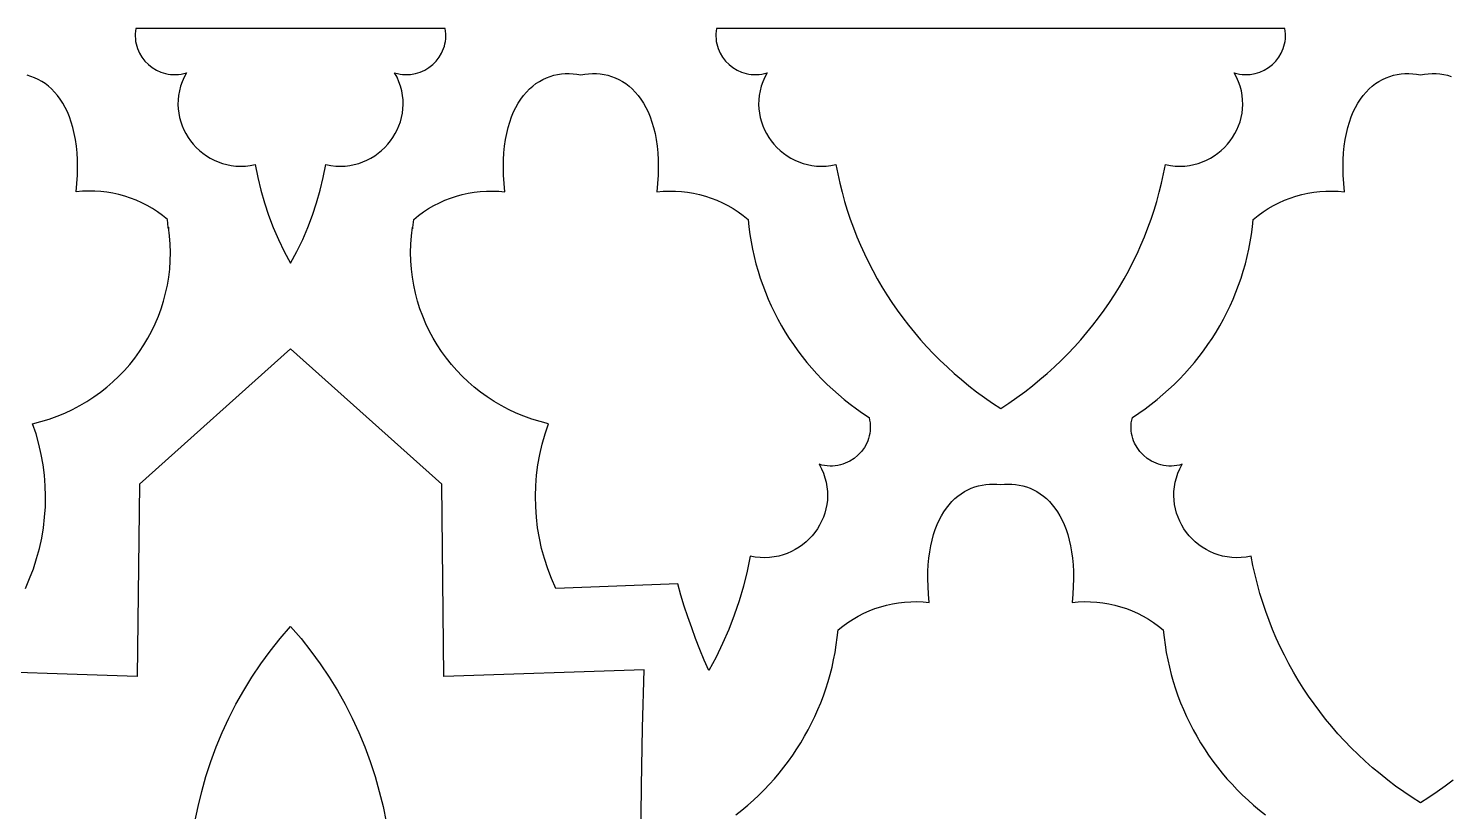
# Model space of a CAD drawing. Extents: x 50 to 3710, y -977 to -877.
# Drawn here: x 3494.8 to 3559.8, y -913 to -877.1 of the extents above; entities that cross this region are included whole.
import ezdxf

# ---------------------------------------------------------------- set-up
doc = ezdxf.new("R2010")
doc.units = 0
doc.layers.add('LAYER_1', color=18, linetype='CONTINUOUS')

msp = doc.modelspace()

# ---------------------------------------------------------------- linework, layer by layer
at = {"layer": 'LAYER_1'}
for points in [[(3506.772, -887.839), (3507.064, -887.304), (3507.329, -886.759), (3507.566, -886.205), (3507.778, -885.643), (3507.965, -885.074), (3508.128, -884.497), (3508.269, -883.913), (3508.388, -883.322), (3508.616, -883.364), (3508.84, -883.389), (3509.06, -883.396), (3509.277, -883.387), (3509.488, -883.362), (3509.694, -883.322), (3509.894, -883.268), (3510.088, -883.2), (3510.275, -883.119), (3510.455, -883.025), (3510.627, -882.92), (3510.79, -882.803), (3510.945, -882.675), (3511.09, -882.538), (3511.226, -882.392), (3511.351, -882.237), (3511.466, -882.074), (3511.569, -881.904), (3511.66, -881.727), (3511.739, -881.544), (3511.805, -881.356), (3511.858, -881.163), (3511.897, -880.966), (3511.921, -880.766), (3511.931, -880.563), (3511.926, -880.358), (3511.904, -880.151), (3511.867, -879.944), (3511.812, -879.736), (3511.74, -879.529), (3511.651, -879.323), (3511.543, -879.119), (3511.666, -879.152), (3511.788, -879.176), (3511.909, -879.191), (3512.03, -879.199), (3512.148, -879.198), (3512.266, -879.19), (3512.494, -879.151), (3512.712, -879.085), (3512.918, -878.992), (3513.11, -878.876), (3513.286, -878.738), (3513.444, -878.58), (3513.581, -878.404), (3513.695, -878.213), (3513.785, -878.007), (3513.82, -877.899), (3513.848, -877.789), (3513.869, -877.676), (3513.883, -877.561), (3513.888, -877.444), (3513.886, -877.325), (3513.875, -877.205), (3513.856, -877.083), (3506.772, -877.083), (3499.688, -877.083), (3499.669, -877.205), (3499.658, -877.325), (3499.656, -877.444), (3499.662, -877.561), (3499.675, -877.676), (3499.696, -877.789), (3499.759, -878.007), (3499.849, -878.213), (3499.964, -878.404), (3500.101, -878.58), (3500.258, -878.738), (3500.434, -878.876), (3500.626, -878.992), (3500.832, -879.085), (3501.05, -879.151), (3501.163, -879.174), (3501.279, -879.19), (3501.396, -879.198), (3501.515, -879.199), (3501.635, -879.191), (3501.756, -879.176), (3501.879, -879.152), (3502.002, -879.119), (3501.894, -879.323), (3501.804, -879.529), (3501.732, -879.736), (3501.678, -879.944), (3501.64, -880.151), (3501.619, -880.358), (3501.613, -880.563), (3501.623, -880.766), (3501.647, -880.966), (3501.686, -881.163), (3501.739, -881.356), (3501.805, -881.544), (3501.884, -881.727), (3501.975, -881.904), (3502.078, -882.074), (3502.193, -882.237), (3502.318, -882.392), (3502.454, -882.538), (3502.599, -882.675), (3502.754, -882.803), (3502.917, -882.92), (3503.089, -883.025), (3503.269, -883.119), (3503.456, -883.2), (3503.65, -883.268), (3503.85, -883.322), (3504.056, -883.362), (3504.267, -883.387), (3504.484, -883.396), (3504.704, -883.389), (3504.929, -883.364), (3505.156, -883.322), (3505.275, -883.913), (3505.416, -884.497), (3505.579, -885.074), (3505.766, -885.643), (3505.978, -886.205), (3506.215, -886.759), (3506.48, -887.304)], [(3539.308, -894.488), (3539.684, -894.241), (3540.053, -893.985), (3540.412, -893.722), (3540.764, -893.451), (3541.107, -893.172), (3541.441, -892.885), (3541.766, -892.591), (3542.083, -892.29), (3542.391, -891.982), (3542.69, -891.667), (3542.98, -891.345), (3543.261, -891.017), (3543.533, -890.682), (3543.795, -890.341), (3544.048, -889.994), (3544.292, -889.641), (3544.527, -889.283), (3544.752, -888.918), (3544.967, -888.548), (3545.173, -888.173), (3545.368, -887.793), (3545.554, -887.408), (3545.73, -887.019), (3545.896, -886.624), (3546.052, -886.225), (3546.198, -885.822), (3546.334, -885.415), (3546.459, -885.004), (3546.574, -884.589), (3546.679, -884.17), (3546.772, -883.748), (3546.856, -883.322), (3547.083, -883.364), (3547.308, -883.389), (3547.528, -883.396), (3547.745, -883.387), (3547.956, -883.362), (3548.162, -883.322), (3548.362, -883.268), (3548.556, -883.2), (3548.743, -883.119), (3548.923, -883.025), (3549.095, -882.92), (3549.258, -882.803), (3549.413, -882.675), (3549.558, -882.538), (3549.694, -882.392), (3549.819, -882.237), (3549.934, -882.074), (3550.037, -881.904), (3550.128, -881.727), (3550.207, -881.544), (3550.273, -881.356), (3550.326, -881.163), (3550.365, -880.966), (3550.389, -880.766), (3550.399, -880.563), (3550.393, -880.358), (3550.372, -880.151), (3550.334, -879.944), (3550.28, -879.736), (3550.208, -879.529), (3550.118, -879.323), (3550.01, -879.119), (3550.133, -879.152), (3550.256, -879.176), (3550.377, -879.191), (3550.497, -879.199), (3550.616, -879.198), (3550.733, -879.19), (3550.962, -879.151), (3551.18, -879.085), (3551.386, -878.992), (3551.578, -878.876), (3551.754, -878.738), (3551.911, -878.58), (3552.048, -878.404), (3552.163, -878.213), (3552.253, -878.007), (3552.288, -877.899), (3552.316, -877.789), (3552.337, -877.676), (3552.35, -877.561), (3552.356, -877.444), (3552.354, -877.325), (3552.343, -877.205), (3552.324, -877.083), (3526.292, -877.083), (3526.273, -877.205), (3526.262, -877.325), (3526.26, -877.444), (3526.266, -877.561), (3526.279, -877.676), (3526.3, -877.789), (3526.363, -878.007), (3526.453, -878.213), (3526.568, -878.404), (3526.705, -878.58), (3526.862, -878.738), (3527.038, -878.876), (3527.23, -878.992), (3527.436, -879.085), (3527.654, -879.151), (3527.767, -879.174), (3527.883, -879.19), (3528, -879.198), (3528.119, -879.199), (3528.239, -879.191), (3528.36, -879.176), (3528.483, -879.152), (3528.606, -879.119), (3528.498, -879.323), (3528.408, -879.529), (3528.336, -879.736), (3528.282, -879.944), (3528.244, -880.151), (3528.223, -880.358), (3528.217, -880.563), (3528.227, -880.766), (3528.251, -880.966), (3528.29, -881.163), (3528.343, -881.356), (3528.409, -881.544), (3528.488, -881.727), (3528.579, -881.904), (3528.682, -882.074), (3528.797, -882.237), (3528.922, -882.392), (3529.058, -882.538), (3529.203, -882.675), (3529.358, -882.803), (3529.521, -882.92), (3529.693, -883.025), (3529.873, -883.119), (3530.06, -883.2), (3530.254, -883.268), (3530.454, -883.322), (3530.66, -883.362), (3530.871, -883.387), (3531.088, -883.396), (3531.308, -883.389), (3531.533, -883.364), (3531.76, -883.322), (3531.844, -883.748), (3531.937, -884.17), (3532.042, -884.589), (3532.157, -885.004), (3532.282, -885.415), (3532.418, -885.822), (3532.564, -886.225), (3532.72, -886.624), (3532.886, -887.019), (3533.062, -887.408), (3533.248, -887.793), (3533.443, -888.173), (3533.649, -888.548), (3533.864, -888.918), (3534.089, -889.283), (3534.324, -889.641), (3534.567, -889.994), (3534.821, -890.341), (3535.083, -890.682), (3535.355, -891.017), (3535.636, -891.345), (3535.926, -891.667), (3536.225, -891.982), (3536.533, -892.29), (3536.85, -892.591), (3537.175, -892.885), (3537.509, -893.172), (3537.852, -893.451), (3538.204, -893.722), (3538.563, -893.985), (3538.932, -894.241)], [(3525.933, -906.496), (3525.724, -906.013), (3525.524, -905.525), (3525.333, -905.034), (3525.151, -904.54), (3524.978, -904.042), (3524.814, -903.541), (3524.66, -903.038), (3524.515, -902.531), (3518.922, -902.734), (3518.726, -902.285), (3518.553, -901.829), (3518.403, -901.366), (3518.276, -900.899), (3518.173, -900.427), (3518.093, -899.951), (3518.037, -899.473), (3518.004, -898.993), (3517.995, -898.512), (3518.009, -898.031), (3518.046, -897.55), (3518.108, -897.071), (3518.192, -896.595), (3518.301, -896.122), (3518.433, -895.652), (3518.589, -895.188), (3518.206, -895.091), (3517.831, -894.977), (3517.465, -894.846), (3517.109, -894.7), (3516.763, -894.538), (3516.426, -894.361), (3516.1, -894.17), (3515.785, -893.966), (3515.481, -893.747), (3515.189, -893.516), (3514.908, -893.273), (3514.64, -893.018), (3514.384, -892.751), (3514.141, -892.473), (3513.911, -892.186), (3513.694, -891.888), (3513.492, -891.581), (3513.304, -891.265), (3513.13, -890.941), (3512.972, -890.609), (3512.828, -890.269), (3512.701, -889.923), (3512.589, -889.57), (3512.494, -889.212), (3512.415, -888.848), (3512.354, -888.479), (3512.309, -888.106), (3512.283, -887.729), (3512.275, -887.349), (3512.285, -886.966), (3512.313, -886.581), (3512.361, -886.194), (3512.362, -886.269), (3512.374, -886.202), (3512.414, -885.829), (3512.635, -885.652), (3512.863, -885.488), (3513.098, -885.335), (3513.341, -885.196), (3513.59, -885.069), (3513.844, -884.956), (3514.104, -884.855), (3514.369, -884.768), (3514.638, -884.694), (3514.91, -884.634), (3515.186, -884.588), (3515.464, -884.556), (3515.744, -884.538), (3516.026, -884.534), (3516.308, -884.544), (3516.591, -884.569), (3516.556, -884.181), (3516.535, -883.808), (3516.528, -883.451), (3516.533, -883.109), (3516.552, -882.783), (3516.582, -882.471), (3516.624, -882.174), (3516.678, -881.893), (3516.742, -881.625), (3516.816, -881.373), (3516.9, -881.134), (3516.994, -880.91), (3517.096, -880.7), (3517.207, -880.504), (3517.325, -880.322), (3517.451, -880.154), (3517.583, -879.999), (3517.723, -879.857), (3517.868, -879.729), (3518.018, -879.614), (3518.173, -879.512), (3518.333, -879.423), (3518.497, -879.347), (3518.665, -879.283), (3518.835, -879.232), (3519.008, -879.193), (3519.184, -879.167), (3519.36, -879.152), (3519.538, -879.15), (3519.717, -879.159), (3519.896, -879.18), (3520.074, -879.212), (3520.253, -879.18), (3520.431, -879.159), (3520.61, -879.15), (3520.788, -879.152), (3520.965, -879.167), (3521.14, -879.193), (3521.313, -879.232), (3521.484, -879.283), (3521.651, -879.347), (3521.815, -879.423), (3521.975, -879.512), (3522.13, -879.614), (3522.281, -879.729), (3522.426, -879.857), (3522.565, -879.999), (3522.698, -880.154), (3522.823, -880.322), (3522.942, -880.504), (3523.052, -880.7), (3523.155, -880.91), (3523.248, -881.134), (3523.332, -881.373), (3523.407, -881.625), (3523.471, -881.893), (3523.524, -882.174), (3523.566, -882.471), (3523.597, -882.783), (3523.615, -883.109), (3523.621, -883.451), (3523.613, -883.808), (3523.592, -884.181), (3523.557, -884.569), (3523.84, -884.544), (3524.123, -884.534), (3524.405, -884.538), (3524.685, -884.556), (3524.963, -884.588), (3525.238, -884.634), (3525.511, -884.694), (3525.78, -884.768), (3526.044, -884.855), (3526.304, -884.956), (3526.559, -885.069), (3526.808, -885.196), (3527.05, -885.335), (3527.286, -885.488), (3527.514, -885.652), (3527.734, -885.829), (3527.77, -886.175), (3527.816, -886.519), (3527.872, -886.86), (3527.937, -887.199), (3528.012, -887.535), (3528.097, -887.868), (3528.191, -888.198), (3528.294, -888.524), (3528.406, -888.847), (3528.528, -889.167), (3528.658, -889.482), (3528.797, -889.794), (3528.945, -890.101), (3529.102, -890.404), (3529.267, -890.702), (3529.441, -890.995), (3529.623, -891.284), (3529.813, -891.567), (3530.011, -891.845), (3530.217, -892.118), (3530.431, -892.385), (3530.653, -892.646), (3530.883, -892.902), (3531.12, -893.151), (3531.364, -893.393), (3531.616, -893.629), (3531.875, -893.859), (3532.141, -894.082), (3532.414, -894.297), (3532.695, -894.505), (3532.981, -894.706), (3533.275, -894.9), (3533.303, -895.026), (3533.322, -895.151), (3533.331, -895.274), (3533.332, -895.396), (3533.325, -895.517), (3533.309, -895.634), (3533.286, -895.75), (3533.255, -895.863), (3533.216, -895.972), (3533.171, -896.079), (3533.061, -896.281), (3532.926, -896.466), (3532.769, -896.634), (3532.592, -896.78), (3532.397, -896.904), (3532.187, -897.003), (3532.077, -897.043), (3531.964, -897.075), (3531.848, -897.1), (3531.73, -897.118), (3531.61, -897.128), (3531.488, -897.13), (3531.364, -897.123), (3531.239, -897.108), (3531.114, -897.083), (3530.987, -897.05), (3531.095, -897.254), (3531.185, -897.46), (3531.257, -897.667), (3531.311, -897.874), (3531.349, -898.082), (3531.37, -898.288), (3531.376, -898.493), (3531.366, -898.696), (3531.341, -898.897), (3531.302, -899.094), (3531.25, -899.286), (3531.183, -899.475), (3531.104, -899.657), (3531.013, -899.834), (3530.91, -900.005), (3530.796, -900.167), (3530.671, -900.322), (3530.535, -900.469), (3530.39, -900.606), (3530.235, -900.733), (3530.071, -900.85), (3529.899, -900.956), (3529.72, -901.049), (3529.533, -901.13), (3529.339, -901.199), (3529.139, -901.253), (3528.933, -901.293), (3528.721, -901.318), (3528.505, -901.327), (3528.284, -901.319), (3528.06, -901.295), (3527.832, -901.253), (3527.691, -901.945), (3527.522, -902.628), (3527.324, -903.301), (3527.1, -903.964), (3526.848, -904.616), (3526.57, -905.255), (3526.265, -905.883)]]:
    msp.add_lwpolyline(points, close=True, dxfattribs=at)
for points in [[(3494.622, -902.734), (3494.818, -902.285), (3494.991, -901.829), (3495.141, -901.366), (3495.268, -900.899), (3495.371, -900.427), (3495.451, -899.951), (3495.507, -899.473), (3495.54, -898.993), (3495.55, -898.512), (3495.535, -898.031), (3495.498, -897.55), (3495.437, -897.071), (3495.352, -896.595), (3495.243, -896.122), (3495.111, -895.652), (3494.955, -895.188), (3495.338, -895.091), (3495.713, -894.977), (3496.079, -894.846), (3496.435, -894.7), (3496.781, -894.538), (3497.118, -894.361), (3497.444, -894.17), (3497.759, -893.966), (3498.063, -893.747), (3498.355, -893.516), (3498.636, -893.273), (3498.905, -893.018), (3499.161, -892.751), (3499.404, -892.473), (3499.634, -892.186), (3499.85, -891.888), (3500.052, -891.581), (3500.24, -891.265), (3500.414, -890.941), (3500.573, -890.609), (3500.716, -890.269), (3500.843, -889.923), (3500.955, -889.57), (3501.05, -889.212), (3501.129, -888.848), (3501.191, -888.479), (3501.235, -888.106), (3501.261, -887.729), (3501.27, -887.349), (3501.26, -886.966), (3501.231, -886.581), (3501.183, -886.194), (3501.182, -886.269), (3501.17, -886.202), (3501.13, -885.829), (3500.91, -885.652), (3500.681, -885.488), (3500.446, -885.335), (3500.203, -885.196), (3499.954, -885.069), (3499.7, -884.956), (3499.44, -884.855), (3499.175, -884.768), (3498.907, -884.694), (3498.634, -884.634), (3498.359, -884.588), (3498.08, -884.556), (3497.8, -884.538), (3497.519, -884.534), (3497.236, -884.544), (3496.953, -884.569), (3496.988, -884.181), (3497.009, -883.808), (3497.017, -883.451), (3497.011, -883.109), (3496.992, -882.783), (3496.962, -882.471), (3496.92, -882.174), (3496.866, -881.893), (3496.802, -881.625), (3496.728, -881.373), (3496.644, -881.134), (3496.55, -880.91), (3496.448, -880.7), (3496.338, -880.504), (3496.219, -880.322), (3496.093, -880.154), (3495.961, -879.999), (3495.822, -879.857), (3495.677, -879.729), (3495.526, -879.614), (3495.371, -879.512), (3495.211, -879.423), (3495.047, -879.347), (3494.879, -879.283), (3494.709, -879.232)], [(3560.039, -911.513), (3559.677, -911.785), (3559.307, -912.048), (3558.928, -912.304), (3558.541, -912.551), (3558.153, -912.304), (3557.774, -912.048), (3557.404, -911.785), (3557.042, -911.513), (3556.69, -911.233), (3556.346, -910.945), (3556.011, -910.649), (3555.685, -910.346), (3555.368, -910.035), (3555.06, -909.718), (3554.762, -909.393), (3554.473, -909.061), (3554.193, -908.723), (3553.923, -908.378), (3553.663, -908.027), (3553.412, -907.669), (3553.171, -907.306), (3552.94, -906.937), (3552.719, -906.562), (3552.507, -906.182), (3552.306, -905.796), (3552.115, -905.405), (3551.934, -905.01), (3551.764, -904.609), (3551.604, -904.204), (3551.455, -903.794), (3551.316, -903.38), (3551.187, -902.962), (3551.07, -902.541), (3550.963, -902.115), (3550.867, -901.686), (3550.783, -901.253), (3550.555, -901.295), (3550.33, -901.319), (3550.11, -901.327), (3549.894, -901.318), (3549.682, -901.293), (3549.476, -901.253), (3549.276, -901.199), (3549.082, -901.13), (3548.895, -901.049), (3548.715, -900.956), (3548.544, -900.85), (3548.38, -900.733), (3548.225, -900.606), (3548.08, -900.469), (3547.944, -900.322), (3547.819, -900.167), (3547.705, -900.005), (3547.602, -899.834), (3547.51, -899.657), (3547.432, -899.475), (3547.365, -899.286), (3547.313, -899.094), (3547.274, -898.897), (3547.249, -898.696), (3547.239, -898.493), (3547.245, -898.288), (3547.266, -898.082), (3547.304, -897.874), (3547.358, -897.667), (3547.43, -897.46), (3547.52, -897.254), (3547.628, -897.05), (3547.501, -897.083), (3547.375, -897.108), (3547.251, -897.123), (3547.127, -897.13), (3547.005, -897.128), (3546.885, -897.118), (3546.767, -897.1), (3546.651, -897.075), (3546.538, -897.043), (3546.428, -897.003), (3546.218, -896.904), (3546.023, -896.78), (3545.846, -896.634), (3545.689, -896.466), (3545.554, -896.281), (3545.444, -896.079), (3545.399, -895.972), (3545.36, -895.863), (3545.329, -895.75), (3545.306, -895.634), (3545.29, -895.517), (3545.283, -895.396), (3545.284, -895.274), (3545.293, -895.151), (3545.312, -895.026), (3545.34, -894.9), (3545.633, -894.706), (3545.92, -894.505), (3546.2, -894.297), (3546.474, -894.082), (3546.74, -893.859), (3546.999, -893.629), (3547.251, -893.393), (3547.495, -893.151), (3547.732, -892.902), (3547.962, -892.646), (3548.184, -892.385), (3548.398, -892.118), (3548.604, -891.845), (3548.802, -891.567), (3548.992, -891.284), (3549.174, -890.995), (3549.348, -890.702), (3549.513, -890.404), (3549.67, -890.101), (3549.818, -889.794), (3549.957, -889.482), (3550.087, -889.167), (3550.209, -888.847), (3550.321, -888.524), (3550.424, -888.198), (3550.518, -887.868), (3550.603, -887.535), (3550.678, -887.199), (3550.743, -886.86), (3550.799, -886.519), (3550.845, -886.175), (3550.881, -885.829), (3551.101, -885.652), (3551.329, -885.488), (3551.565, -885.335), (3551.807, -885.196), (3552.056, -885.069), (3552.311, -884.956), (3552.571, -884.855), (3552.835, -884.768), (3553.104, -884.694), (3553.377, -884.634), (3553.652, -884.588), (3553.93, -884.556), (3554.21, -884.538), (3554.492, -884.534), (3554.775, -884.544), (3555.058, -884.569), (3555.023, -884.181), (3555.002, -883.808), (3554.994, -883.451), (3555, -883.109), (3555.018, -882.783), (3555.049, -882.471), (3555.091, -882.174), (3555.144, -881.893), (3555.208, -881.625), (3555.283, -881.373), (3555.367, -881.134), (3555.46, -880.91), (3555.563, -880.7), (3555.673, -880.504), (3555.792, -880.322), (3555.917, -880.154), (3556.05, -879.999), (3556.189, -879.857), (3556.334, -879.729), (3556.485, -879.614), (3556.64, -879.512), (3556.8, -879.423), (3556.964, -879.347), (3557.131, -879.283), (3557.302, -879.232), (3557.475, -879.193), (3557.65, -879.167), (3557.827, -879.152), (3558.005, -879.15), (3558.183, -879.159), (3558.362, -879.18), (3558.541, -879.212), (3558.719, -879.18), (3558.898, -879.159), (3559.077, -879.15), (3559.255, -879.152), (3559.431, -879.167), (3559.607, -879.193), (3559.78, -879.232), (3559.95, -879.283)], [(3560.039, -911.513), (3559.677, -911.785), (3559.307, -912.048), (3558.928, -912.304), (3558.541, -912.551), (3558.153, -912.304), (3557.774, -912.048), (3557.404, -911.785), (3557.042, -911.513), (3556.69, -911.233), (3556.346, -910.945), (3556.011, -910.649), (3555.685, -910.346), (3555.368, -910.035), (3555.06, -909.718), (3554.762, -909.393), (3554.473, -909.061), (3554.193, -908.723), (3553.923, -908.378), (3553.663, -908.027), (3553.412, -907.669), (3553.171, -907.306), (3552.94, -906.937), (3552.719, -906.562), (3552.507, -906.182), (3552.306, -905.796), (3552.115, -905.405), (3551.934, -905.01), (3551.764, -904.609), (3551.604, -904.204), (3551.455, -903.794), (3551.316, -903.38), (3551.187, -902.962), (3551.07, -902.541), (3550.963, -902.115), (3550.867, -901.686), (3550.783, -901.253), (3550.555, -901.295), (3550.33, -901.319), (3550.11, -901.327), (3549.894, -901.318), (3549.682, -901.293), (3549.476, -901.253), (3549.276, -901.199), (3549.082, -901.13), (3548.895, -901.049), (3548.715, -900.956), (3548.544, -900.85), (3548.38, -900.733), (3548.225, -900.606), (3548.08, -900.469), (3547.944, -900.322), (3547.819, -900.167), (3547.705, -900.005), (3547.602, -899.834), (3547.51, -899.657), (3547.432, -899.475), (3547.365, -899.286), (3547.313, -899.094), (3547.274, -898.897), (3547.249, -898.696), (3547.239, -898.493), (3547.245, -898.288), (3547.266, -898.082), (3547.304, -897.874), (3547.358, -897.667), (3547.43, -897.46), (3547.52, -897.254), (3547.628, -897.05), (3547.501, -897.083), (3547.375, -897.108), (3547.251, -897.123), (3547.127, -897.13), (3547.005, -897.128), (3546.885, -897.118), (3546.767, -897.1), (3546.651, -897.075), (3546.538, -897.043), (3546.428, -897.003), (3546.218, -896.904), (3546.023, -896.78), (3545.846, -896.634), (3545.689, -896.466), (3545.554, -896.281), (3545.444, -896.079), (3545.399, -895.972), (3545.36, -895.863), (3545.329, -895.75), (3545.306, -895.634), (3545.29, -895.517), (3545.283, -895.396), (3545.284, -895.274), (3545.293, -895.151), (3545.312, -895.026), (3545.34, -894.9), (3545.633, -894.706), (3545.92, -894.505), (3546.2, -894.297), (3546.474, -894.082), (3546.74, -893.859), (3546.999, -893.629), (3547.251, -893.393), (3547.495, -893.151), (3547.732, -892.902), (3547.962, -892.646), (3548.184, -892.385), (3548.398, -892.118), (3548.604, -891.845), (3548.802, -891.567), (3548.992, -891.284), (3549.174, -890.995), (3549.348, -890.702), (3549.513, -890.404), (3549.67, -890.101), (3549.818, -889.794), (3549.957, -889.482), (3550.087, -889.167), (3550.209, -888.847), (3550.321, -888.524), (3550.424, -888.198), (3550.518, -887.868), (3550.603, -887.535), (3550.678, -887.199), (3550.743, -886.86), (3550.799, -886.519), (3550.845, -886.175), (3550.881, -885.829), (3551.101, -885.652), (3551.329, -885.488), (3551.565, -885.335), (3551.807, -885.196), (3552.056, -885.069), (3552.311, -884.956), (3552.571, -884.855), (3552.835, -884.768), (3553.104, -884.694), (3553.377, -884.634), (3553.652, -884.588), (3553.93, -884.556), (3554.21, -884.538), (3554.492, -884.534), (3554.775, -884.544), (3555.058, -884.569), (3555.023, -884.181), (3555.002, -883.808), (3554.994, -883.451), (3555, -883.109), (3555.018, -882.783), (3555.049, -882.471), (3555.091, -882.174), (3555.144, -881.893), (3555.208, -881.625), (3555.283, -881.373), (3555.367, -881.134), (3555.46, -880.91), (3555.563, -880.7), (3555.673, -880.504), (3555.792, -880.322), (3555.917, -880.154), (3556.05, -879.999), (3556.189, -879.857), (3556.334, -879.729), (3556.485, -879.614), (3556.64, -879.512), (3556.8, -879.423), (3556.964, -879.347), (3557.131, -879.283), (3557.302, -879.232), (3557.475, -879.193), (3557.65, -879.167), (3557.827, -879.152), (3558.005, -879.15), (3558.183, -879.159), (3558.362, -879.18), (3558.541, -879.212), (3558.719, -879.18), (3558.898, -879.159), (3559.077, -879.15), (3559.255, -879.152), (3559.431, -879.167), (3559.607, -879.193), (3559.78, -879.232), (3559.95, -879.283)], [(3522.824, -914.45), (3522.858, -911.786), (3522.905, -909.122), (3522.967, -906.458), (3513.803, -906.773), (3513.697, -897.954), (3506.772, -891.76), (3499.847, -897.954), (3499.741, -906.773), (3490.577, -906.458)], [(3527.178, -913.101), (3527.451, -912.886), (3527.717, -912.663), (3527.976, -912.433), (3528.228, -912.197), (3528.473, -911.954), (3528.71, -911.705), (3528.939, -911.45), (3529.161, -911.189), (3529.375, -910.922), (3529.581, -910.649), (3529.78, -910.371), (3529.97, -910.088), (3530.152, -909.799), (3530.325, -909.506), (3530.49, -909.207), (3530.647, -908.905), (3530.795, -908.597), (3530.934, -908.286), (3531.065, -907.971), (3531.186, -907.651), (3531.299, -907.328), (3531.402, -907.002), (3531.496, -906.672), (3531.58, -906.339), (3531.655, -906.003), (3531.721, -905.664), (3531.776, -905.323), (3531.822, -904.979), (3531.858, -904.633), (3532.079, -904.456), (3532.307, -904.291), (3532.542, -904.139), (3532.785, -904), (3533.034, -903.873), (3533.288, -903.76), (3533.548, -903.659), (3533.813, -903.572), (3534.082, -903.498), (3534.354, -903.438), (3534.63, -903.392), (3534.908, -903.36), (3535.188, -903.341), (3535.47, -903.338), (3535.752, -903.348), (3536.035, -903.373), (3536.001, -902.999), (3535.98, -902.639), (3535.972, -902.294), (3535.976, -901.963), (3535.991, -901.646), (3536.018, -901.343), (3536.056, -901.053), (3536.105, -900.778), (3536.163, -900.516), (3536.232, -900.268), (3536.309, -900.033), (3536.395, -899.811), (3536.49, -899.603), (3536.593, -899.407), (3536.703, -899.225), (3536.82, -899.055), (3536.944, -898.898), (3537.074, -898.753), (3537.21, -898.621), (3537.351, -898.501), (3537.497, -898.394), (3537.647, -898.298), (3537.802, -898.215), (3537.961, -898.143), (3538.122, -898.083), (3538.287, -898.034), (3538.453, -897.997), (3538.622, -897.971), (3538.792, -897.957), (3538.964, -897.953), (3539.136, -897.961), (3539.308, -897.979), (3539.48, -897.961), (3539.652, -897.953), (3539.823, -897.957), (3539.994, -897.971), (3540.162, -897.997), (3540.329, -898.034), (3540.494, -898.083), (3540.655, -898.143), (3540.814, -898.215), (3540.968, -898.298), (3541.119, -898.394), (3541.265, -898.501), (3541.406, -898.621), (3541.542, -898.753), (3541.672, -898.898), (3541.796, -899.055), (3541.913, -899.225), (3542.023, -899.407), (3542.126, -899.603), (3542.22, -899.811), (3542.307, -900.033), (3542.384, -900.268), (3542.452, -900.516), (3542.511, -900.778), (3542.559, -901.053), (3542.597, -901.343), (3542.624, -901.646), (3542.64, -901.963), (3542.644, -902.294), (3542.636, -902.639), (3542.615, -902.999), (3542.581, -903.373), (3542.864, -903.348), (3543.146, -903.338), (3543.428, -903.341), (3543.708, -903.36), (3543.986, -903.392), (3544.262, -903.438), (3544.534, -903.498), (3544.803, -903.572), (3545.068, -903.659), (3545.327, -903.76), (3545.582, -903.873), (3545.831, -904), (3546.073, -904.139), (3546.309, -904.291), (3546.537, -904.456), (3546.758, -904.633), (3546.793, -904.979), (3546.839, -905.323), (3546.895, -905.664), (3546.96, -906.003), (3547.035, -906.339), (3547.12, -906.672), (3547.214, -907.002), (3547.317, -907.328), (3547.43, -907.651), (3547.551, -907.971), (3547.681, -908.286), (3547.821, -908.597), (3547.969, -908.905), (3548.125, -909.207), (3548.291, -909.506), (3548.464, -909.799), (3548.646, -910.088), (3548.836, -910.371), (3549.034, -910.649), (3549.241, -910.922), (3549.455, -911.189), (3549.676, -911.45), (3549.906, -911.705), (3550.143, -911.954), (3550.388, -912.197), (3550.639, -912.433), (3550.898, -912.663), (3551.165, -912.886), (3551.438, -913.101)], [(3502.394, -913.432), (3502.535, -912.729), (3502.704, -912.033), (3502.899, -911.344), (3503.121, -910.663), (3503.37, -909.992), (3503.644, -909.331), (3503.945, -908.68), (3504.272, -908.04), (3504.625, -907.411), (3505.004, -906.796), (3505.408, -906.194), (3505.837, -905.605), (3506.292, -905.031), (3506.772, -904.473), (3507.252, -905.031), (3507.707, -905.605), (3508.136, -906.194), (3508.541, -906.796), (3508.919, -907.411), (3509.272, -908.04), (3509.599, -908.68), (3509.9, -909.331), (3510.174, -909.992), (3510.423, -910.663), (3510.645, -911.344), (3510.84, -912.033), (3511.009, -912.729), (3511.15, -913.432)]]:
    msp.add_lwpolyline(points, dxfattribs=at)

doc.saveas('drawing.dxf')
